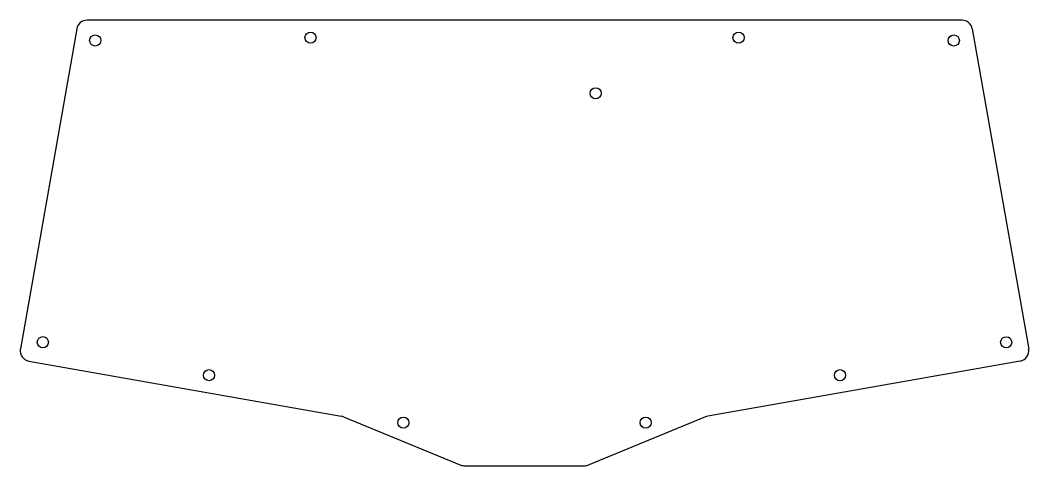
# Model space of a CAD drawing. Header units: millimetres. Extents: x -145 to 145, y 0 to 128.
import ezdxf

# ---------------------------------------------------------------- set-up
doc = ezdxf.new("R2010")
doc.units = ezdxf.units.MM
doc.layers.get('0').update_dxf_attribs({"linetype": 'CONTINUOUS'})

msp = doc.modelspace()

# ---------------------------------------------------------------- linework, layer by layer
for p, q in [((125.62, 127.78), (-125.6, 127.79)), ((-128.56, 125.31), (-144.74, 33.51)), ((128.57, 125.3), (144.75, 33.49)), ((-142.31, 30.03), (-52.6, 14.21)), ((142.31, 30.02), (52.6, 14.21)), ((-51.98, 14.04), (-18.26, 0.22)), ((51.98, 14.03), (18.26, 0.22)), ((-17.13, 0), (17.13, 0))]:
    msp.add_line(p, q)
for centre in [(-123.24, 121.97), (-61.43, 122.79), (61.45, 122.78), (123.25, 121.96), (20.42, 106.84), (-138.28, 35.44), (138.29, 35.43), (-90.59, 25.99), (90.59, 25.98), (-34.78, 12.39), (34.78, 12.39)]:
    msp.add_circle(centre, 1.6)
for centre, start, end in [((-125.6, 124.79), 90, 170), ((125.61, 124.78), 9.9937, 89.9937), ((-141.79, 32.99), 170, 260), ((141.79, 32.97), -80.0063, 9.9937), ((-53.12, 11.26), 67.7273, 80), ((53.12, 11.25), 99.9937, 112.2665), ((-17.13, 3), 247.7273, 270), ((17.13, 3), 269.9937, 292.2665)]:
    msp.add_arc(centre, 3, start, end)

doc.saveas('drawing.dxf')
